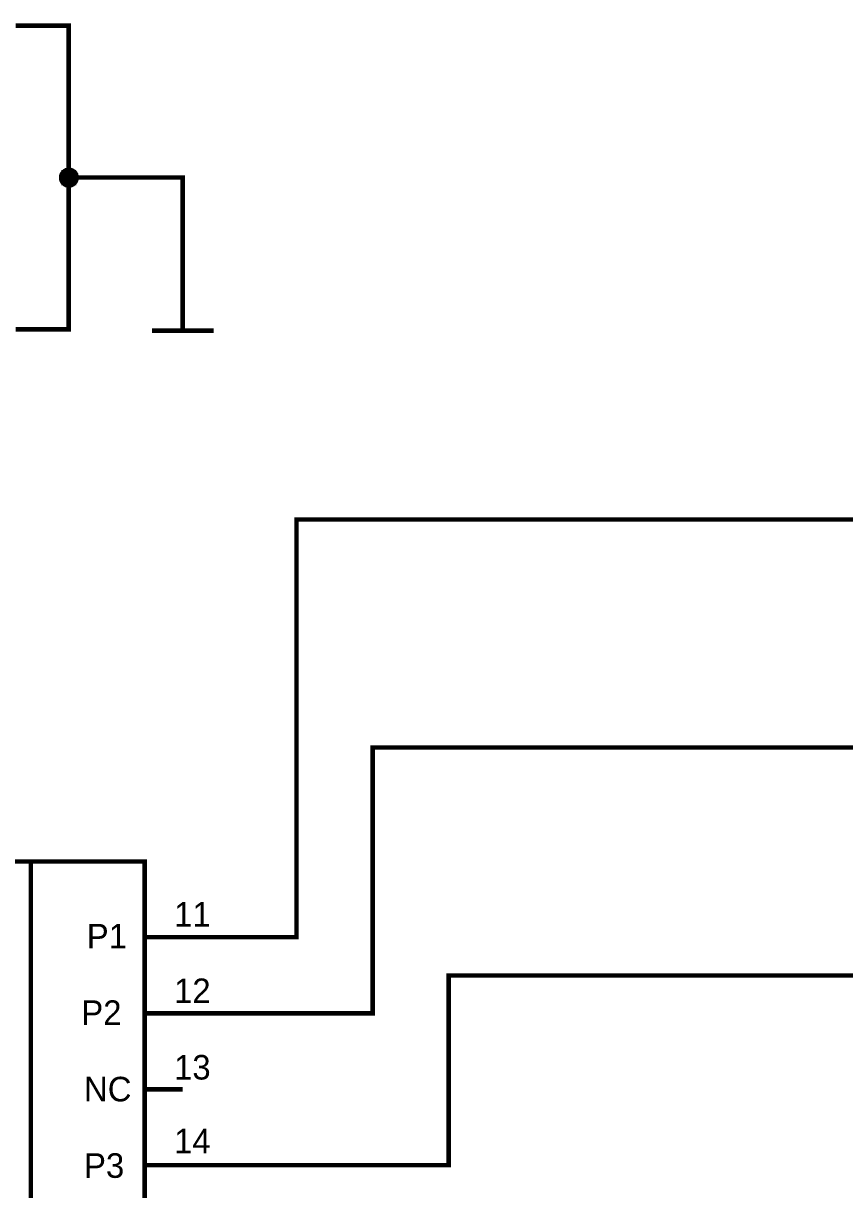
# Model space of a CAD drawing. Header units: millimetres. Extents: x 0 to 841, y 0 to 594.
# Drawn here: x 427 to 481.1, y 183.4 to 260.1 of the extents above; entities that cross this region are included whole.
import ezdxf

# ---------------------------------------------------------------- set-up
doc = ezdxf.new("R2010")
doc.units = ezdxf.units.MM
doc.layers.add('Sheet', color=255, linetype='Continuous')

msp = doc.modelspace()

# ---------------------------------------------------------------- linework, layer by layer
at = {"layer": 'Sheet'}
for points, const_width in [([(426.519, 239.999), (430, 239.999), (430, 249.993), (430, 259.987), (426.519, 259.987)], 0.3), ([(429.506, 249.993), (429.506, 250.015), (429.506, 250.038), (429.506, 250.06), (429.506, 250.083), (429.528, 250.105), (429.528, 250.128), (429.528, 250.173), (429.55, 250.195), (429.55, 250.195), (429.573, 250.218), (429.573, 250.24), (429.595, 250.262), (429.595, 250.285), (429.618, 250.307), (429.64, 250.33), (429.663, 250.33), (429.663, 250.352), (429.685, 250.375), (429.708, 250.397), (429.73, 250.397), (429.753, 250.42), (429.775, 250.42), (429.798, 250.442), (429.798, 250.442), (429.82, 250.465), (429.865, 250.465), (429.887, 250.465), (429.91, 250.487), (429.932, 250.487), (429.955, 250.487), (429.977, 250.487), (430, 250.487)], 0.3), ([(429.506, 249.993), (429.506, 250.015), (429.506, 250.038), (429.506, 250.06), (429.506, 250.083), (429.528, 250.105), (429.528, 250.128), (429.528, 250.173), (429.55, 250.195), (429.55, 250.195), (429.573, 250.218), (429.573, 250.24), (429.595, 250.262), (429.595, 250.285), (429.618, 250.307), (429.64, 250.33), (429.663, 250.33), (429.663, 250.352), (429.685, 250.375), (429.708, 250.397), (429.73, 250.397), (429.753, 250.42), (429.775, 250.42), (429.798, 250.442), (429.798, 250.442), (429.82, 250.465), (429.865, 250.465), (429.887, 250.465), (429.91, 250.487), (429.932, 250.487), (429.955, 250.487), (429.977, 250.487), (430, 250.487)], 0.3), ([(429.506, 249.993), (429.506, 250.015), (429.506, 250.038), (429.506, 250.06), (429.506, 250.083), (429.528, 250.105), (429.528, 250.128), (429.528, 250.173), (429.55, 250.195), (429.55, 250.195), (429.573, 250.218), (429.573, 250.24), (429.595, 250.262), (429.595, 250.285), (429.618, 250.307), (429.64, 250.33), (429.663, 250.33), (429.663, 250.352), (429.685, 250.375), (429.708, 250.397), (429.73, 250.397), (429.753, 250.42), (429.775, 250.42), (429.798, 250.442), (429.798, 250.442), (429.82, 250.465), (429.865, 250.465), (429.887, 250.465), (429.91, 250.487), (429.932, 250.487), (429.955, 250.487), (429.977, 250.487), (430, 250.487)], 0.3), ([(429.506, 249.993), (429.506, 250.015), (429.506, 250.038), (429.506, 250.06), (429.506, 250.083), (429.528, 250.105), (429.528, 250.128), (429.528, 250.173), (429.55, 250.195), (429.55, 250.195), (429.573, 250.218), (429.573, 250.24), (429.595, 250.262), (429.595, 250.285), (429.618, 250.307), (429.64, 250.33), (429.663, 250.33), (429.663, 250.352), (429.685, 250.375), (429.708, 250.397), (429.73, 250.397), (429.753, 250.42), (429.775, 250.42), (429.798, 250.442), (429.798, 250.442), (429.82, 250.465), (429.865, 250.465), (429.887, 250.465), (429.91, 250.487), (429.932, 250.487), (429.955, 250.487), (429.977, 250.487), (430, 250.487)], 0.3), ([(429.506, 249.993), (429.506, 250.015), (429.506, 250.038), (429.506, 250.06), (429.506, 250.083), (429.528, 250.105), (429.528, 250.128), (429.528, 250.173), (429.55, 250.195), (429.55, 250.195), (429.573, 250.218), (429.573, 250.24), (429.595, 250.262), (429.595, 250.285), (429.618, 250.307), (429.64, 250.33), (429.663, 250.33), (429.663, 250.352), (429.685, 250.375), (429.708, 250.397), (429.73, 250.397), (429.753, 250.42), (429.775, 250.42), (429.798, 250.442), (429.798, 250.442), (429.82, 250.465), (429.865, 250.465), (429.887, 250.465), (429.91, 250.487), (429.932, 250.487), (429.955, 250.487), (429.977, 250.487), (430, 250.487)], 0.0991), ([(429.506, 249.993), (429.506, 250.015), (429.506, 250.038), (429.506, 250.06), (429.506, 250.083), (429.528, 250.105), (429.528, 250.128), (429.528, 250.173), (429.55, 250.195), (429.55, 250.195), (429.573, 250.218), (429.573, 250.24), (429.595, 250.262), (429.595, 250.285), (429.618, 250.307), (429.64, 250.33), (429.663, 250.33), (429.663, 250.352), (429.685, 250.375), (429.708, 250.397), (429.73, 250.397), (429.753, 250.42), (429.775, 250.42), (429.798, 250.442), (429.798, 250.442), (429.82, 250.465), (429.865, 250.465), (429.887, 250.465), (429.91, 250.487), (429.932, 250.487), (429.955, 250.487), (429.977, 250.487), (430, 250.487)], 0.0991), ([(429.506, 249.993), (429.506, 250.015), (429.506, 250.038), (429.506, 250.06), (429.506, 250.083), (429.528, 250.105), (429.528, 250.128), (429.528, 250.173), (429.55, 250.195), (429.55, 250.195), (429.573, 250.218), (429.573, 250.24), (429.595, 250.262), (429.595, 250.285), (429.618, 250.307), (429.64, 250.33), (429.663, 250.33), (429.663, 250.352), (429.685, 250.375), (429.708, 250.397), (429.73, 250.397), (429.753, 250.42), (429.775, 250.42), (429.798, 250.442), (429.798, 250.442), (429.82, 250.465), (429.865, 250.465), (429.887, 250.465), (429.91, 250.487), (429.932, 250.487), (429.955, 250.487), (429.977, 250.487), (430, 250.487)], 0.0991), ([(429.506, 249.993), (429.506, 250.015), (429.506, 250.038), (429.506, 250.06), (429.506, 250.083), (429.528, 250.105), (429.528, 250.128), (429.528, 250.173), (429.55, 250.195), (429.55, 250.195), (429.573, 250.218), (429.573, 250.24), (429.595, 250.262), (429.595, 250.285), (429.618, 250.307), (429.64, 250.33), (429.663, 250.33), (429.663, 250.352), (429.685, 250.375), (429.708, 250.397), (429.73, 250.397), (429.753, 250.42), (429.775, 250.42), (429.798, 250.442), (429.798, 250.442), (429.82, 250.465), (429.865, 250.465), (429.887, 250.465), (429.91, 250.487), (429.932, 250.487), (429.955, 250.487), (429.977, 250.487), (430, 250.487)], 0.0991), ([(430, 250.487), (430, 250.487)], 0.3), ([(430, 250.487), (430.022, 250.487), (430.045, 250.487), (430.089, 250.487), (430.112, 250.487), (430.134, 250.465), (430.157, 250.465), (430.179, 250.465), (430.202, 250.442), (430.224, 250.442), (430.247, 250.42), (430.269, 250.42), (430.292, 250.397), (430.314, 250.397), (430.337, 250.375), (430.359, 250.352), (430.359, 250.33), (430.381, 250.33), (430.404, 250.307), (430.426, 250.285), (430.426, 250.262), (430.449, 250.24), (430.449, 250.218), (430.471, 250.195), (430.471, 250.195), (430.494, 250.173), (430.494, 250.128), (430.494, 250.105), (430.516, 250.083), (430.516, 250.06), (430.516, 250.038), (430.516, 250.015), (430.516, 249.993)], 0.3), ([(430, 250.487), (430, 250.487)], 0.3), ([(430, 250.487), (430.022, 250.487), (430.045, 250.487), (430.089, 250.487), (430.112, 250.487), (430.134, 250.465), (430.157, 250.465), (430.179, 250.465), (430.202, 250.442), (430.224, 250.442), (430.247, 250.42), (430.269, 250.42), (430.292, 250.397), (430.314, 250.397), (430.337, 250.375), (430.359, 250.352), (430.359, 250.33), (430.381, 250.33), (430.404, 250.307), (430.426, 250.285), (430.426, 250.262), (430.449, 250.24), (430.449, 250.218), (430.471, 250.195), (430.471, 250.195), (430.494, 250.173), (430.494, 250.128), (430.494, 250.105), (430.516, 250.083), (430.516, 250.06), (430.516, 250.038), (430.516, 250.015), (430.516, 249.993)], 0.3), ([(430, 250.487), (430, 250.487)], 0.3), ([(430, 250.487), (430.022, 250.487), (430.045, 250.487), (430.089, 250.487), (430.112, 250.487), (430.134, 250.465), (430.157, 250.465), (430.179, 250.465), (430.202, 250.442), (430.224, 250.442), (430.247, 250.42), (430.269, 250.42), (430.292, 250.397), (430.314, 250.397), (430.337, 250.375), (430.359, 250.352), (430.359, 250.33), (430.381, 250.33), (430.404, 250.307), (430.426, 250.285), (430.426, 250.262), (430.449, 250.24), (430.449, 250.218), (430.471, 250.195), (430.471, 250.195), (430.494, 250.173), (430.494, 250.128), (430.494, 250.105), (430.516, 250.083), (430.516, 250.06), (430.516, 250.038), (430.516, 250.015), (430.516, 249.993)], 0.3), ([(430, 250.487), (430, 250.487)], 0.3), ([(430, 250.487), (430.022, 250.487), (430.045, 250.487), (430.089, 250.487), (430.112, 250.487), (430.134, 250.465), (430.157, 250.465), (430.179, 250.465), (430.202, 250.442), (430.224, 250.442), (430.247, 250.42), (430.269, 250.42), (430.292, 250.397), (430.314, 250.397), (430.337, 250.375), (430.359, 250.352), (430.359, 250.33), (430.381, 250.33), (430.404, 250.307), (430.426, 250.285), (430.426, 250.262), (430.449, 250.24), (430.449, 250.218), (430.471, 250.195), (430.471, 250.195), (430.494, 250.173), (430.494, 250.128), (430.494, 250.105), (430.516, 250.083), (430.516, 250.06), (430.516, 250.038), (430.516, 250.015), (430.516, 249.993)], 0.3), ([(430, 250.487), (430, 250.487)], 0.0991), ([(430, 250.487), (430.022, 250.487), (430.045, 250.487), (430.089, 250.487), (430.112, 250.487), (430.134, 250.465), (430.157, 250.465), (430.179, 250.465), (430.202, 250.442), (430.224, 250.442), (430.247, 250.42), (430.269, 250.42), (430.292, 250.397), (430.314, 250.397), (430.337, 250.375), (430.359, 250.352), (430.359, 250.33), (430.381, 250.33), (430.404, 250.307), (430.426, 250.285), (430.426, 250.262), (430.449, 250.24), (430.449, 250.218), (430.471, 250.195), (430.471, 250.195), (430.494, 250.173), (430.494, 250.128), (430.494, 250.105), (430.516, 250.083), (430.516, 250.06), (430.516, 250.038), (430.516, 250.015), (430.516, 249.993)], 0.0991), ([(430, 250.487), (430, 250.487)], 0.0991), ([(430, 250.487), (430.022, 250.487), (430.045, 250.487), (430.089, 250.487), (430.112, 250.487), (430.134, 250.465), (430.157, 250.465), (430.179, 250.465), (430.202, 250.442), (430.224, 250.442), (430.247, 250.42), (430.269, 250.42), (430.292, 250.397), (430.314, 250.397), (430.337, 250.375), (430.359, 250.352), (430.359, 250.33), (430.381, 250.33), (430.404, 250.307), (430.426, 250.285), (430.426, 250.262), (430.449, 250.24), (430.449, 250.218), (430.471, 250.195), (430.471, 250.195), (430.494, 250.173), (430.494, 250.128), (430.494, 250.105), (430.516, 250.083), (430.516, 250.06), (430.516, 250.038), (430.516, 250.015), (430.516, 249.993)], 0.0991), ([(430, 250.487), (430, 250.487)], 0.0991), ([(430, 250.487), (430.022, 250.487), (430.045, 250.487), (430.089, 250.487), (430.112, 250.487), (430.134, 250.465), (430.157, 250.465), (430.179, 250.465), (430.202, 250.442), (430.224, 250.442), (430.247, 250.42), (430.269, 250.42), (430.292, 250.397), (430.314, 250.397), (430.337, 250.375), (430.359, 250.352), (430.359, 250.33), (430.381, 250.33), (430.404, 250.307), (430.426, 250.285), (430.426, 250.262), (430.449, 250.24), (430.449, 250.218), (430.471, 250.195), (430.471, 250.195), (430.494, 250.173), (430.494, 250.128), (430.494, 250.105), (430.516, 250.083), (430.516, 250.06), (430.516, 250.038), (430.516, 250.015), (430.516, 249.993)], 0.0991), ([(430, 250.487), (430, 250.487)], 0.0991), ([(430, 250.487), (430.022, 250.487), (430.045, 250.487), (430.089, 250.487), (430.112, 250.487), (430.134, 250.465), (430.157, 250.465), (430.179, 250.465), (430.202, 250.442), (430.224, 250.442), (430.247, 250.42), (430.269, 250.42), (430.292, 250.397), (430.314, 250.397), (430.337, 250.375), (430.359, 250.352), (430.359, 250.33), (430.381, 250.33), (430.404, 250.307), (430.426, 250.285), (430.426, 250.262), (430.449, 250.24), (430.449, 250.218), (430.471, 250.195), (430.471, 250.195), (430.494, 250.173), (430.494, 250.128), (430.494, 250.105), (430.516, 250.083), (430.516, 250.06), (430.516, 250.038), (430.516, 250.015), (430.516, 249.993)], 0.0991), ([(430, 249.476), (429.977, 249.476), (429.955, 249.476), (429.932, 249.476), (429.91, 249.476), (429.887, 249.499), (429.865, 249.499), (429.82, 249.499), (429.798, 249.521), (429.798, 249.521), (429.775, 249.544), (429.753, 249.544), (429.73, 249.566), (429.708, 249.566), (429.685, 249.589), (429.663, 249.611), (429.663, 249.634), (429.64, 249.634), (429.618, 249.656), (429.595, 249.679), (429.595, 249.701), (429.573, 249.723), (429.573, 249.746), (429.55, 249.768), (429.55, 249.791), (429.528, 249.813), (429.528, 249.836), (429.528, 249.858), (429.506, 249.881), (429.506, 249.903), (429.506, 249.948), (429.506, 249.971), (429.506, 249.993)], 0.3), ([(429.506, 249.993), (429.506, 249.993)], 0.3), ([(430, 249.476), (429.977, 249.476), (429.955, 249.476), (429.932, 249.476), (429.91, 249.476), (429.887, 249.499), (429.865, 249.499), (429.82, 249.499), (429.798, 249.521), (429.798, 249.521), (429.775, 249.544), (429.753, 249.544), (429.73, 249.566), (429.708, 249.566), (429.685, 249.589), (429.663, 249.611), (429.663, 249.634), (429.64, 249.634), (429.618, 249.656), (429.595, 249.679), (429.595, 249.701), (429.573, 249.723), (429.573, 249.746), (429.55, 249.768), (429.55, 249.791), (429.528, 249.813), (429.528, 249.836), (429.528, 249.858), (429.506, 249.881), (429.506, 249.903), (429.506, 249.948), (429.506, 249.971), (429.506, 249.993)], 0.3), ([(429.506, 249.993), (429.506, 249.993)], 0.3), ([(430, 249.476), (429.977, 249.476), (429.955, 249.476), (429.932, 249.476), (429.91, 249.476), (429.887, 249.499), (429.865, 249.499), (429.82, 249.499), (429.798, 249.521), (429.798, 249.521), (429.775, 249.544), (429.753, 249.544), (429.73, 249.566), (429.708, 249.566), (429.685, 249.589), (429.663, 249.611), (429.663, 249.634), (429.64, 249.634), (429.618, 249.656), (429.595, 249.679), (429.595, 249.701), (429.573, 249.723), (429.573, 249.746), (429.55, 249.768), (429.55, 249.791), (429.528, 249.813), (429.528, 249.836), (429.528, 249.858), (429.506, 249.881), (429.506, 249.903), (429.506, 249.948), (429.506, 249.971), (429.506, 249.993)], 0.3), ([(429.506, 249.993), (429.506, 249.993)], 0.3), ([(430, 249.476), (429.977, 249.476), (429.955, 249.476), (429.932, 249.476), (429.91, 249.476), (429.887, 249.499), (429.865, 249.499), (429.82, 249.499), (429.798, 249.521), (429.798, 249.521), (429.775, 249.544), (429.753, 249.544), (429.73, 249.566), (429.708, 249.566), (429.685, 249.589), (429.663, 249.611), (429.663, 249.634), (429.64, 249.634), (429.618, 249.656), (429.595, 249.679), (429.595, 249.701), (429.573, 249.723), (429.573, 249.746), (429.55, 249.768), (429.55, 249.791), (429.528, 249.813), (429.528, 249.836), (429.528, 249.858), (429.506, 249.881), (429.506, 249.903), (429.506, 249.948), (429.506, 249.971), (429.506, 249.993)], 0.3), ([(429.506, 249.993), (429.506, 249.993)], 0.3), ([(430, 249.476), (429.977, 249.476), (429.955, 249.476), (429.932, 249.476), (429.91, 249.476), (429.887, 249.499), (429.865, 249.499), (429.82, 249.499), (429.798, 249.521), (429.798, 249.521), (429.775, 249.544), (429.753, 249.544), (429.73, 249.566), (429.708, 249.566), (429.685, 249.589), (429.663, 249.611), (429.663, 249.634), (429.64, 249.634), (429.618, 249.656), (429.595, 249.679), (429.595, 249.701), (429.573, 249.723), (429.573, 249.746), (429.55, 249.768), (429.55, 249.791), (429.528, 249.813), (429.528, 249.836), (429.528, 249.858), (429.506, 249.881), (429.506, 249.903), (429.506, 249.948), (429.506, 249.971), (429.506, 249.993)], 0.0991), ([(429.506, 249.993), (429.506, 249.993)], 0.0991), ([(430, 249.476), (429.977, 249.476), (429.955, 249.476), (429.932, 249.476), (429.91, 249.476), (429.887, 249.499), (429.865, 249.499), (429.82, 249.499), (429.798, 249.521), (429.798, 249.521), (429.775, 249.544), (429.753, 249.544), (429.73, 249.566), (429.708, 249.566), (429.685, 249.589), (429.663, 249.611), (429.663, 249.634), (429.64, 249.634), (429.618, 249.656), (429.595, 249.679), (429.595, 249.701), (429.573, 249.723), (429.573, 249.746), (429.55, 249.768), (429.55, 249.791), (429.528, 249.813), (429.528, 249.836), (429.528, 249.858), (429.506, 249.881), (429.506, 249.903), (429.506, 249.948), (429.506, 249.971), (429.506, 249.993)], 0.0991), ([(429.506, 249.993), (429.506, 249.993)], 0.0991), ([(430, 249.476), (429.977, 249.476), (429.955, 249.476), (429.932, 249.476), (429.91, 249.476), (429.887, 249.499), (429.865, 249.499), (429.82, 249.499), (429.798, 249.521), (429.798, 249.521), (429.775, 249.544), (429.753, 249.544), (429.73, 249.566), (429.708, 249.566), (429.685, 249.589), (429.663, 249.611), (429.663, 249.634), (429.64, 249.634), (429.618, 249.656), (429.595, 249.679), (429.595, 249.701), (429.573, 249.723), (429.573, 249.746), (429.55, 249.768), (429.55, 249.791), (429.528, 249.813), (429.528, 249.836), (429.528, 249.858), (429.506, 249.881), (429.506, 249.903), (429.506, 249.948), (429.506, 249.971), (429.506, 249.993)], 0.0991), ([(429.506, 249.993), (429.506, 249.993)], 0.0991), ([(430, 249.476), (429.977, 249.476), (429.955, 249.476), (429.932, 249.476), (429.91, 249.476), (429.887, 249.499), (429.865, 249.499), (429.82, 249.499), (429.798, 249.521), (429.798, 249.521), (429.775, 249.544), (429.753, 249.544), (429.73, 249.566), (429.708, 249.566), (429.685, 249.589), (429.663, 249.611), (429.663, 249.634), (429.64, 249.634), (429.618, 249.656), (429.595, 249.679), (429.595, 249.701), (429.573, 249.723), (429.573, 249.746), (429.55, 249.768), (429.55, 249.791), (429.528, 249.813), (429.528, 249.836), (429.528, 249.858), (429.506, 249.881), (429.506, 249.903), (429.506, 249.948), (429.506, 249.971), (429.506, 249.993)], 0.0991), ([(429.506, 249.993), (429.506, 249.993)], 0.0991), ([(430, 249.993), (437.501, 249.993), (437.501, 244.985)], 0.3), ([(430.516, 249.993), (430.516, 249.971), (430.516, 249.948), (430.516, 249.903), (430.516, 249.881), (430.494, 249.858), (430.494, 249.836), (430.494, 249.813), (430.471, 249.791), (430.471, 249.768), (430.449, 249.746), (430.449, 249.723), (430.426, 249.701), (430.426, 249.679), (430.404, 249.656), (430.381, 249.634), (430.359, 249.634), (430.359, 249.611), (430.337, 249.589), (430.314, 249.566), (430.292, 249.566), (430.269, 249.544), (430.247, 249.544), (430.224, 249.521), (430.202, 249.521), (430.179, 249.499), (430.157, 249.499), (430.134, 249.499), (430.112, 249.476), (430.089, 249.476), (430.045, 249.476), (430.022, 249.476), (430, 249.476)], 0.3), ([(430.516, 249.993), (430.516, 249.971), (430.516, 249.948), (430.516, 249.903), (430.516, 249.881), (430.494, 249.858), (430.494, 249.836), (430.494, 249.813), (430.471, 249.791), (430.471, 249.768), (430.449, 249.746), (430.449, 249.723), (430.426, 249.701), (430.426, 249.679), (430.404, 249.656), (430.381, 249.634), (430.359, 249.634), (430.359, 249.611), (430.337, 249.589), (430.314, 249.566), (430.292, 249.566), (430.269, 249.544), (430.247, 249.544), (430.224, 249.521), (430.202, 249.521), (430.179, 249.499), (430.157, 249.499), (430.134, 249.499), (430.112, 249.476), (430.089, 249.476), (430.045, 249.476), (430.022, 249.476), (430, 249.476)], 0.3), ([(430.516, 249.993), (430.516, 249.971), (430.516, 249.948), (430.516, 249.903), (430.516, 249.881), (430.494, 249.858), (430.494, 249.836), (430.494, 249.813), (430.471, 249.791), (430.471, 249.768), (430.449, 249.746), (430.449, 249.723), (430.426, 249.701), (430.426, 249.679), (430.404, 249.656), (430.381, 249.634), (430.359, 249.634), (430.359, 249.611), (430.337, 249.589), (430.314, 249.566), (430.292, 249.566), (430.269, 249.544), (430.247, 249.544), (430.224, 249.521), (430.202, 249.521), (430.179, 249.499), (430.157, 249.499), (430.134, 249.499), (430.112, 249.476), (430.089, 249.476), (430.045, 249.476), (430.022, 249.476), (430, 249.476)], 0.3), ([(430.516, 249.993), (430.516, 249.971), (430.516, 249.948), (430.516, 249.903), (430.516, 249.881), (430.494, 249.858), (430.494, 249.836), (430.494, 249.813), (430.471, 249.791), (430.471, 249.768), (430.449, 249.746), (430.449, 249.723), (430.426, 249.701), (430.426, 249.679), (430.404, 249.656), (430.381, 249.634), (430.359, 249.634), (430.359, 249.611), (430.337, 249.589), (430.314, 249.566), (430.292, 249.566), (430.269, 249.544), (430.247, 249.544), (430.224, 249.521), (430.202, 249.521), (430.179, 249.499), (430.157, 249.499), (430.134, 249.499), (430.112, 249.476), (430.089, 249.476), (430.045, 249.476), (430.022, 249.476), (430, 249.476)], 0.3), ([(430.516, 249.993), (430.516, 249.971), (430.516, 249.948), (430.516, 249.903), (430.516, 249.881), (430.494, 249.858), (430.494, 249.836), (430.494, 249.813), (430.471, 249.791), (430.471, 249.768), (430.449, 249.746), (430.449, 249.723), (430.426, 249.701), (430.426, 249.679), (430.404, 249.656), (430.381, 249.634), (430.359, 249.634), (430.359, 249.611), (430.337, 249.589), (430.314, 249.566), (430.292, 249.566), (430.269, 249.544), (430.247, 249.544), (430.224, 249.521), (430.202, 249.521), (430.179, 249.499), (430.157, 249.499), (430.134, 249.499), (430.112, 249.476), (430.089, 249.476), (430.045, 249.476), (430.022, 249.476), (430, 249.476)], 0.0991), ([(430.516, 249.993), (430.516, 249.971), (430.516, 249.948), (430.516, 249.903), (430.516, 249.881), (430.494, 249.858), (430.494, 249.836), (430.494, 249.813), (430.471, 249.791), (430.471, 249.768), (430.449, 249.746), (430.449, 249.723), (430.426, 249.701), (430.426, 249.679), (430.404, 249.656), (430.381, 249.634), (430.359, 249.634), (430.359, 249.611), (430.337, 249.589), (430.314, 249.566), (430.292, 249.566), (430.269, 249.544), (430.247, 249.544), (430.224, 249.521), (430.202, 249.521), (430.179, 249.499), (430.157, 249.499), (430.134, 249.499), (430.112, 249.476), (430.089, 249.476), (430.045, 249.476), (430.022, 249.476), (430, 249.476)], 0.0991), ([(430.516, 249.993), (430.516, 249.971), (430.516, 249.948), (430.516, 249.903), (430.516, 249.881), (430.494, 249.858), (430.494, 249.836), (430.494, 249.813), (430.471, 249.791), (430.471, 249.768), (430.449, 249.746), (430.449, 249.723), (430.426, 249.701), (430.426, 249.679), (430.404, 249.656), (430.381, 249.634), (430.359, 249.634), (430.359, 249.611), (430.337, 249.589), (430.314, 249.566), (430.292, 249.566), (430.269, 249.544), (430.247, 249.544), (430.224, 249.521), (430.202, 249.521), (430.179, 249.499), (430.157, 249.499), (430.134, 249.499), (430.112, 249.476), (430.089, 249.476), (430.045, 249.476), (430.022, 249.476), (430, 249.476)], 0.0991), ([(430.516, 249.993), (430.516, 249.971), (430.516, 249.948), (430.516, 249.903), (430.516, 249.881), (430.494, 249.858), (430.494, 249.836), (430.494, 249.813), (430.471, 249.791), (430.471, 249.768), (430.449, 249.746), (430.449, 249.723), (430.426, 249.701), (430.426, 249.679), (430.404, 249.656), (430.381, 249.634), (430.359, 249.634), (430.359, 249.611), (430.337, 249.589), (430.314, 249.566), (430.292, 249.566), (430.269, 249.544), (430.247, 249.544), (430.224, 249.521), (430.202, 249.521), (430.179, 249.499), (430.157, 249.499), (430.134, 249.499), (430.112, 249.476), (430.089, 249.476), (430.045, 249.476), (430.022, 249.476), (430, 249.476)], 0.0991), ([(430.516, 249.993), (430.516, 249.993), (430.516, 249.993), (430.516, 249.993), (430.516, 249.993), (430.516, 249.993), (430.516, 249.993), (430.516, 249.993), (430.516, 249.993), (430.516, 249.993), (430.516, 249.993), (430.516, 249.993), (430.516, 249.993), (430.516, 249.993), (430.516, 249.993), (430.516, 249.993), (430.516, 249.993), (430.516, 249.993), (430.516, 249.993), (430.516, 249.993), (430.516, 249.993), (430.516, 249.993), (430.516, 249.993), (430.516, 249.993), (430.516, 249.993), (430.516, 249.993), (430.516, 249.993), (430.516, 249.993), (430.516, 249.993), (430.516, 249.993), (430.516, 249.993), (430.516, 249.993), (430.516, 249.993)], 0.3), ([(430.516, 249.993), (430.516, 249.993)], 0.3), ([(430.516, 249.993), (430.516, 249.993), (430.516, 249.993), (430.516, 249.993), (430.516, 249.993), (430.516, 249.993), (430.516, 249.993), (430.516, 249.993), (430.516, 249.993), (430.516, 249.993), (430.516, 249.993), (430.516, 249.993), (430.516, 249.993), (430.516, 249.993), (430.516, 249.993), (430.516, 249.993), (430.516, 249.993), (430.516, 249.993), (430.516, 249.993), (430.516, 249.993), (430.516, 249.993), (430.516, 249.993), (430.516, 249.993), (430.516, 249.993), (430.516, 249.993), (430.516, 249.993), (430.516, 249.993), (430.516, 249.993), (430.516, 249.993), (430.516, 249.993), (430.516, 249.993), (430.516, 249.993), (430.516, 249.993)], 0.3), ([(430.516, 249.993), (430.516, 249.993)], 0.3), ([(430.516, 249.993), (430.516, 249.993), (430.516, 249.993), (430.516, 249.993), (430.516, 249.993), (430.516, 249.993), (430.516, 249.993), (430.516, 249.993), (430.516, 249.993), (430.516, 249.993), (430.516, 249.993), (430.516, 249.993), (430.516, 249.993), (430.516, 249.993), (430.516, 249.993), (430.516, 249.993), (430.516, 249.993), (430.516, 249.993), (430.516, 249.993), (430.516, 249.993), (430.516, 249.993), (430.516, 249.993), (430.516, 249.993), (430.516, 249.993), (430.516, 249.993), (430.516, 249.993), (430.516, 249.993), (430.516, 249.993), (430.516, 249.993), (430.516, 249.993), (430.516, 249.993), (430.516, 249.993), (430.516, 249.993)], 0.3), ([(430.516, 249.993), (430.516, 249.993)], 0.3), ([(430.516, 249.993), (430.516, 249.993), (430.516, 249.993), (430.516, 249.993), (430.516, 249.993), (430.516, 249.993), (430.516, 249.993), (430.516, 249.993), (430.516, 249.993), (430.516, 249.993), (430.516, 249.993), (430.516, 249.993), (430.516, 249.993), (430.516, 249.993), (430.516, 249.993), (430.516, 249.993), (430.516, 249.993), (430.516, 249.993), (430.516, 249.993), (430.516, 249.993), (430.516, 249.993), (430.516, 249.993), (430.516, 249.993), (430.516, 249.993), (430.516, 249.993), (430.516, 249.993), (430.516, 249.993), (430.516, 249.993), (430.516, 249.993), (430.516, 249.993), (430.516, 249.993), (430.516, 249.993), (430.516, 249.993)], 0.3), ([(430.516, 249.993), (430.516, 249.993)], 0.3), ([(430.516, 249.993), (430.516, 249.993), (430.516, 249.993), (430.516, 249.993), (430.516, 249.993), (430.516, 249.993), (430.516, 249.993), (430.516, 249.993), (430.516, 249.993), (430.516, 249.993), (430.516, 249.993), (430.516, 249.993), (430.516, 249.993), (430.516, 249.993), (430.516, 249.993), (430.516, 249.993), (430.516, 249.993), (430.516, 249.993), (430.516, 249.993), (430.516, 249.993), (430.516, 249.993), (430.516, 249.993), (430.516, 249.993), (430.516, 249.993), (430.516, 249.993), (430.516, 249.993), (430.516, 249.993), (430.516, 249.993), (430.516, 249.993), (430.516, 249.993), (430.516, 249.993), (430.516, 249.993), (430.516, 249.993)], 0.0991), ([(430.516, 249.993), (430.516, 249.993)], 0.0991), ([(430.516, 249.993), (430.516, 249.993), (430.516, 249.993), (430.516, 249.993), (430.516, 249.993), (430.516, 249.993), (430.516, 249.993), (430.516, 249.993), (430.516, 249.993), (430.516, 249.993), (430.516, 249.993), (430.516, 249.993), (430.516, 249.993), (430.516, 249.993), (430.516, 249.993), (430.516, 249.993), (430.516, 249.993), (430.516, 249.993), (430.516, 249.993), (430.516, 249.993), (430.516, 249.993), (430.516, 249.993), (430.516, 249.993), (430.516, 249.993), (430.516, 249.993), (430.516, 249.993), (430.516, 249.993), (430.516, 249.993), (430.516, 249.993), (430.516, 249.993), (430.516, 249.993), (430.516, 249.993), (430.516, 249.993)], 0.0991), ([(430.516, 249.993), (430.516, 249.993)], 0.0991), ([(430.516, 249.993), (430.516, 249.993), (430.516, 249.993), (430.516, 249.993), (430.516, 249.993), (430.516, 249.993), (430.516, 249.993), (430.516, 249.993), (430.516, 249.993), (430.516, 249.993), (430.516, 249.993), (430.516, 249.993), (430.516, 249.993), (430.516, 249.993), (430.516, 249.993), (430.516, 249.993), (430.516, 249.993), (430.516, 249.993), (430.516, 249.993), (430.516, 249.993), (430.516, 249.993), (430.516, 249.993), (430.516, 249.993), (430.516, 249.993), (430.516, 249.993), (430.516, 249.993), (430.516, 249.993), (430.516, 249.993), (430.516, 249.993), (430.516, 249.993), (430.516, 249.993), (430.516, 249.993), (430.516, 249.993)], 0.0991), ([(430.516, 249.993), (430.516, 249.993)], 0.0991), ([(430.516, 249.993), (430.516, 249.993), (430.516, 249.993), (430.516, 249.993), (430.516, 249.993), (430.516, 249.993), (430.516, 249.993), (430.516, 249.993), (430.516, 249.993), (430.516, 249.993), (430.516, 249.993), (430.516, 249.993), (430.516, 249.993), (430.516, 249.993), (430.516, 249.993), (430.516, 249.993), (430.516, 249.993), (430.516, 249.993), (430.516, 249.993), (430.516, 249.993), (430.516, 249.993), (430.516, 249.993), (430.516, 249.993), (430.516, 249.993), (430.516, 249.993), (430.516, 249.993), (430.516, 249.993), (430.516, 249.993), (430.516, 249.993), (430.516, 249.993), (430.516, 249.993), (430.516, 249.993), (430.516, 249.993)], 0.0991), ([(430.516, 249.993), (430.516, 249.993)], 0.0991), ([(437.501, 244.985), (437.501, 239.909)], 0.3), ([(435.479, 239.909), (439.544, 239.909)], 0.3), ([(437.501, 199.999), (437.501, 199.999), (445.001, 199.999), (445.001, 227.489), (512.51, 227.489)], 0.3), ([(437.501, 194.99), (450.01, 194.99), (450.01, 212.486), (512.51, 212.486)], 0.3), ([(427.507, 204.985), (427.507, 149.982)], 0.3), ([(435.008, 199.999), (437.501, 199.999)], 0.3), ([(437.501, 184.996), (455.018, 184.996), (455.018, 197.483), (512.51, 197.483)], 0.3), ([(435.008, 194.99), (437.501, 194.99)], 0.3), ([(435.008, 189.982), (437.501, 189.982)], 0.3), ([(435.008, 184.996), (437.501, 184.996)], 0.3)]:
    msp.add_lwpolyline(points, dxfattribs=dict(at, const_width=const_width))
at = {"layer": 'Sheet', "const_width": 0.508}
msp.add_lwpolyline([(429.746, 250, 1), (430.254, 250, 1)], format="xyb", close=True, dxfattribs=at)
at = {"layer": 'Sheet', "const_width": 0.3}
msp.add_lwpolyline([(407.519, 204.985), (435.008, 204.985), (435.008, 149.982), (407.519, 149.982), (407.519, 204.985)], close=True, dxfattribs=at)

# ---------------------------------------------------------------- texts
at = {"layer": 'Sheet'}
for s, p in [('11', (436.939, 200.695)), ('P1', (431.19, 199.258)), ('12', (436.939, 195.664)), ('P2', (430.831, 194.227)), ('13', (436.939, 190.633)), ('NC', (431.01, 189.196)), ('14', (436.939, 185.782)), ('P3', (431.01, 184.165))]:
    msp.add_text(s, height=1.6171, dxfattribs=at).set_placement(p)

doc.saveas('drawing.dxf')
